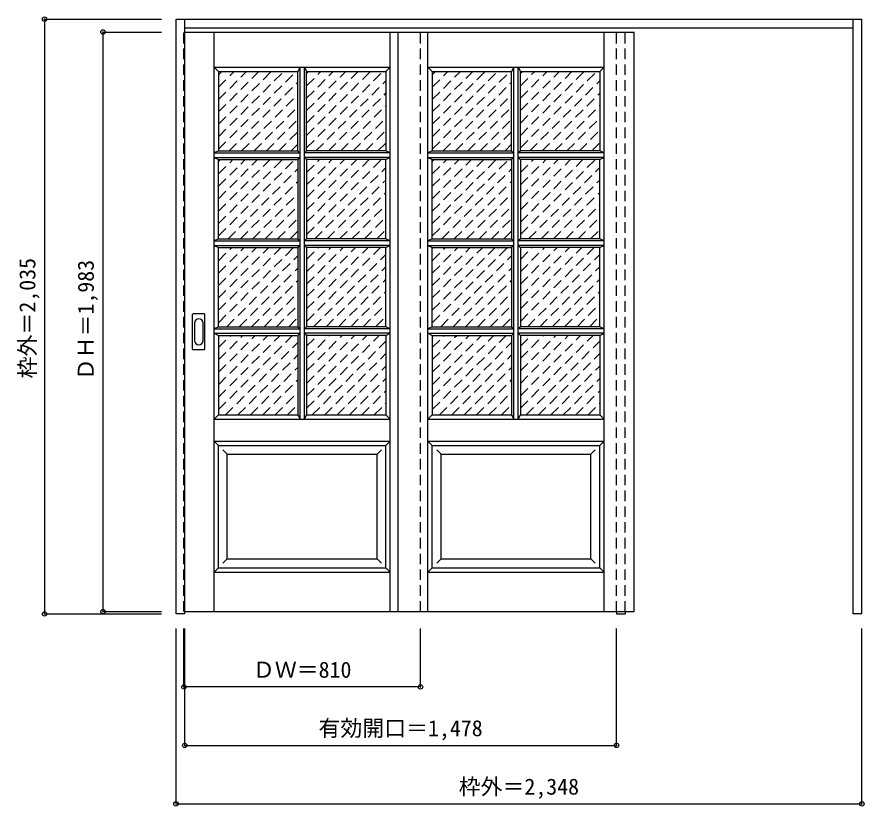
# Model space of a CAD drawing. Units: millimetres, scale not verified. Extents: x -1304 to 1596, y -1763 to 937.
import ezdxf
from ezdxf.enums import TextEntityAlignment as Align

# ---------------------------------------------------------------- set-up
doc = ezdxf.new("R2010")
doc.units = ezdxf.units.MM
doc.header["$LTSCALE"] = 30
doc.header["$PDMODE"] = 32
doc.header["$PDSIZE"] = 15
doc.linetypes.add('DASHED1', pattern=[1.8, 1.2, -0.6])
doc.layers.add('0-0', color=4, linetype='Continuous')
doc.layers.add('0-1_寸法', color=7, linetype='Continuous')
doc.styles.add('ＭＳ ゴシック', font='')
doc.styles.get('ＭＳ ゴシック').set_extended_font_data('MS Gothic')

msp = doc.modelspace()

# ---------------------------------------------------------------- linework, layer by layer
at = {"layer": '0-0', "color": 3}
for p, q in [((-759.66, 929.33), (1588.34, 929.33)), ((-729.66, -1105.67), (-729.66, 929.33)), ((1558.34, -1105.67), (1558.34, 929.33)), ((1588.34, -1105.67), (1588.34, 929.33)), ((-729.66, 899.33), (1558.34, 899.33)), ((-729.66, 885.33), (809.34, 885.33)), ((-0.66, 885.33), (-0.66, -1097.67)), ((-614.16, 750.33), (-342.66, 750.33)), ((-342.66, 478.83), (-342.66, 750.33)), ((-312.66, 478.83), (-312.66, 750.33)), ((-312.66, 750.33), (-41.16, 750.33)), ((117.84, 750.33), (389.34, 750.33)), ((389.34, 478.83), (389.34, 750.33)), ((419.34, 478.83), (419.34, 750.33)), ((419.34, 750.33), (690.84, 750.33)), ((-614.16, 177.83), (-614.16, 448.83)), ((-614.16, 448.83), (-342.66, 448.83)), ((-342.66, 448.83), (-342.66, 177.83)), ((-312.66, 448.83), (-312.66, 177.83)), ((-41.16, 448.83), (-312.66, 448.83)), ((-41.16, 177.83), (-41.16, 448.83)), ((117.84, 177.83), (117.84, 448.83)), ((117.84, 448.83), (389.34, 448.83)), ((389.34, 448.83), (389.34, 177.83)), ((419.34, 448.83), (419.34, 177.83)), ((690.84, 448.83), (419.34, 448.83)), ((690.84, 177.83), (690.84, 448.83)), ((-614.16, 177.83), (-342.66, 177.83)), ((-41.16, 177.83), (-312.66, 177.83)), ((117.84, 177.83), (389.34, 177.83)), ((690.84, 177.83), (419.34, 177.83)), ((-614.16, -123.17), (-614.16, 147.83)), ((-614.16, 147.83), (-342.66, 147.83)), ((-342.66, 147.83), (-342.66, -123.17)), ((-312.66, 147.83), (-312.66, -123.17)), ((-41.16, 147.83), (-312.66, 147.83)), ((-41.16, -123.17), (-41.16, 147.83)), ((117.84, -123.17), (117.84, 147.83)), ((117.84, 147.83), (389.34, 147.83)), ((389.34, 147.83), (389.34, -123.17)), ((419.34, 147.83), (419.34, -123.17)), ((690.84, 147.83), (419.34, 147.83)), ((690.84, -123.17), (690.84, 147.83)), ((-702.66, -199.67), (-702.66, -80.67)), ((-662.16, -79.17), (-701.16, -79.17)), ((-660.66, -199.67), (-660.66, -80.67)), ((-614.16, -123.17), (-342.66, -123.17)), ((-41.16, -123.17), (-312.66, -123.17)), ((117.84, -123.17), (389.34, -123.17)), ((690.84, -123.17), (419.34, -123.17)), ((-614.16, -153.17), (-614.16, -424.67)), ((-614.16, -153.17), (-342.66, -153.17)), ((-342.66, -153.17), (-342.66, -424.67)), ((-41.16, -153.17), (-312.66, -153.17)), ((-41.16, -153.17), (-41.16, -424.67)), ((117.84, -153.17), (117.84, -424.67)), ((117.84, -153.17), (389.34, -153.17)), ((389.34, -153.17), (389.34, -424.67)), ((690.84, -153.17), (419.34, -153.17)), ((690.84, -153.17), (690.84, -424.67)), ((-701.16, -201.17), (-662.16, -201.17)), ((-614.16, -424.67), (-342.66, -424.67)), ((117.84, -424.67), (389.34, -424.67)), ((-614.16, -529.67), (-41.16, -529.67)), ((-614.16, -947.67), (-614.16, -529.67)), ((-41.16, -947.67), (-41.16, -529.67)), ((117.84, -529.67), (690.84, -529.67)), ((117.84, -947.67), (117.84, -529.67)), ((690.84, -947.67), (690.84, -529.67)), ((-614.16, -947.67), (-41.16, -947.67)), ((117.84, -947.67), (690.84, -947.67)), ((748.34, -1097.67), (748.34, -1105.67)), ((778.34, -1097.67), (778.34, -1105.67)), ((748.34, -1105.67), (778.34, -1105.67)), ((1588.34, -1105.67), (1558.34, -1105.67))]:
    msp.add_line(p, q, dxfattribs=at)
at = {"layer": '0-0', "linetype": 'DASHED1'}
for p, q in [((748.34, -1097.67), (748.34, 899.33)), ((778.34, -1097.67), (778.34, 899.33)), ((-732.66, 885.33), (-729.66, 885.33)), ((-732.66, -1097.67), (-732.66, 885.33)), ((77.34, -1097.67), (77.34, 885.33)), ((-614.16, 484.59), (-348.43, 750.33)), ((-614.16, 527.02), (-390.85, 750.33)), ((-614.16, 569.45), (-433.28, 750.33)), ((-614.16, 611.87), (-475.7, 750.33)), ((-614.16, 654.3), (-518.13, 750.33)), ((-614.16, 696.73), (-560.56, 750.33)), ((-614.16, 739.15), (-602.98, 750.33)), ((-312.66, 489.11), (-51.44, 750.33)), ((-312.66, 531.53), (-93.87, 750.33)), ((-312.66, 573.96), (-136.29, 750.33)), ((-312.66, 616.39), (-178.72, 750.33)), ((-312.66, 658.81), (-221.15, 750.33)), ((-312.66, 701.24), (-263.57, 750.33)), ((-312.66, 743.67), (-306, 750.33)), ((117.84, 484.59), (383.57, 750.33)), ((117.84, 527.02), (341.15, 750.33)), ((117.84, 569.45), (298.72, 750.33)), ((117.84, 611.87), (256.3, 750.33)), ((117.84, 654.3), (213.87, 750.33)), ((117.84, 696.73), (171.44, 750.33)), ((117.84, 739.15), (129.02, 750.33)), ((419.34, 489.11), (680.56, 750.33)), ((419.34, 531.53), (638.13, 750.33)), ((419.34, 573.96), (595.71, 750.33)), ((419.34, 616.39), (553.28, 750.33)), ((419.34, 658.81), (510.85, 750.33)), ((419.34, 701.24), (468.43, 750.33)), ((419.34, 743.67), (426, 750.33)), ((-577.5, 478.83), (-342.66, 713.67)), ((-280.51, 478.83), (-41.16, 718.18)), ((154.5, 478.83), (389.34, 713.67)), ((451.49, 478.83), (690.84, 718.18)), ((-535.07, 478.83), (-342.66, 671.24)), ((-238.09, 478.83), (-41.16, 675.76)), ((196.93, 478.83), (389.34, 671.24)), ((493.91, 478.83), (690.84, 675.76)), ((-492.65, 478.83), (-342.66, 628.81)), ((-195.66, 478.83), (-41.16, 633.33)), ((239.35, 478.83), (389.34, 628.81)), ((536.34, 478.83), (690.84, 633.33)), ((-450.22, 478.83), (-342.66, 586.39)), ((-153.23, 478.83), (-41.16, 590.9)), ((281.78, 478.83), (389.34, 586.39)), ((578.77, 478.83), (690.84, 590.9)), ((-407.79, 478.83), (-342.66, 543.96)), ((-110.81, 478.83), (-41.16, 548.48)), ((324.21, 478.83), (389.34, 543.96)), ((621.19, 478.83), (690.84, 548.48)), ((-365.37, 478.83), (-342.66, 501.53)), ((-68.38, 478.83), (-41.16, 506.05)), ((366.63, 478.83), (389.34, 501.53)), ((663.62, 478.83), (690.84, 506.05)), ((-614.16, 187.61), (-352.94, 448.83)), ((-614.16, 230.03), (-395.37, 448.83)), ((-614.16, 272.46), (-437.79, 448.83)), ((-614.16, 314.89), (-480.22, 448.83)), ((-614.16, 357.31), (-522.65, 448.83)), ((-614.16, 399.74), (-565.07, 448.83)), ((-614.16, 442.17), (-607.5, 448.83)), ((-312.66, 192.12), (-55.96, 448.83)), ((-312.66, 234.55), (-98.38, 448.83)), ((-312.66, 276.98), (-140.81, 448.83)), ((-312.66, 319.4), (-183.23, 448.83)), ((-312.66, 361.83), (-225.66, 448.83)), ((-312.66, 404.26), (-268.09, 448.83)), ((-312.66, 446.68), (-310.51, 448.83)), ((117.84, 187.61), (379.06, 448.83)), ((117.84, 230.03), (336.63, 448.83)), ((117.84, 272.46), (294.21, 448.83)), ((117.84, 314.89), (251.78, 448.83)), ((117.84, 357.31), (209.35, 448.83)), ((117.84, 399.74), (166.93, 448.83)), ((117.84, 442.17), (124.5, 448.83)), ((419.34, 192.12), (676.04, 448.83)), ((419.34, 234.55), (633.62, 448.83)), ((419.34, 276.98), (591.19, 448.83)), ((419.34, 319.4), (548.77, 448.83)), ((419.34, 361.83), (506.34, 448.83)), ((419.34, 404.26), (463.91, 448.83)), ((419.34, 446.68), (421.49, 448.83)), ((-581.51, 177.83), (-342.66, 416.68)), ((-284.53, 177.83), (-41.16, 421.2)), ((150.49, 177.83), (389.34, 416.68)), ((447.47, 177.83), (690.84, 421.2)), ((-242.1, 177.83), (-41.16, 378.77)), ((489.9, 177.83), (690.84, 378.77)), ((-539.09, 177.83), (-342.66, 374.26)), ((192.91, 177.83), (389.34, 374.26)), ((-496.66, 177.83), (-342.66, 331.83)), ((-199.68, 177.83), (-41.16, 336.34)), ((235.34, 177.83), (389.34, 331.83)), ((532.32, 177.83), (690.84, 336.34)), ((-157.25, 177.83), (-41.16, 293.92)), ((574.75, 177.83), (690.84, 293.92)), ((-454.23, 177.83), (-342.66, 289.4)), ((277.77, 177.83), (389.34, 289.4)), ((-411.81, 177.83), (-342.66, 246.98)), ((-114.82, 177.83), (-41.16, 251.49)), ((320.19, 177.83), (389.34, 246.98)), ((617.18, 177.83), (690.84, 251.49)), ((-369.38, 177.83), (-342.66, 204.55)), ((-72.4, 177.83), (-41.16, 209.06)), ((362.62, 177.83), (389.34, 204.55)), ((659.6, 177.83), (690.84, 209.06)), ((-614.16, -109.38), (-356.96, 147.83)), ((-614.16, -66.95), (-399.38, 147.83)), ((-614.16, -24.52), (-441.81, 147.83)), ((-614.16, 17.9), (-484.23, 147.83)), ((-614.16, 60.33), (-526.66, 147.83)), ((-614.16, 102.76), (-569.09, 147.83)), ((-614.16, 145.18), (-611.51, 147.83)), ((-312.66, -104.86), (-59.97, 147.83)), ((-312.66, -62.44), (-102.4, 147.83)), ((-312.66, -20.01), (-144.82, 147.83)), ((-312.66, 22.42), (-187.25, 147.83)), ((-312.66, 64.84), (-229.68, 147.83)), ((-312.66, 107.27), (-272.1, 147.83)), ((117.84, -109.38), (375.04, 147.83)), ((117.84, -66.95), (332.62, 147.83)), ((117.84, -24.52), (290.19, 147.83)), ((117.84, 17.9), (247.77, 147.83)), ((117.84, 60.33), (205.34, 147.83)), ((117.84, 102.76), (162.91, 147.83)), ((117.84, 145.18), (120.49, 147.83)), ((419.34, -104.86), (672.03, 147.83)), ((419.34, -62.44), (629.6, 147.83)), ((419.34, -20.01), (587.18, 147.83)), ((419.34, 22.42), (544.75, 147.83)), ((419.34, 64.84), (502.32, 147.83)), ((419.34, 107.27), (459.9, 147.83)), ((-585.53, -123.17), (-342.66, 119.7)), ((-288.54, -123.17), (-41.16, 124.21)), ((146.47, -123.17), (389.34, 119.7)), ((443.46, -123.17), (690.84, 124.21)), ((-543.1, -123.17), (-342.66, 77.27)), ((-246.12, -123.17), (-41.16, 81.79)), ((188.9, -123.17), (389.34, 77.27)), ((485.88, -123.17), (690.84, 81.79)), ((-500.68, -123.17), (-342.66, 34.84)), ((-203.69, -123.17), (-41.16, 39.36)), ((231.32, -123.17), (389.34, 34.84)), ((528.31, -123.17), (690.84, 39.36)), ((-458.25, -123.17), (-342.66, -7.58)), ((-161.27, -123.17), (-41.16, -3.07)), ((273.75, -123.17), (389.34, -7.58)), ((570.73, -123.17), (690.84, -3.07)), ((-415.82, -123.17), (-342.66, -50.01)), ((-118.84, -123.17), (-41.16, -45.49)), ((316.18, -123.17), (389.34, -50.01)), ((613.16, -123.17), (690.84, -45.49)), ((-373.4, -123.17), (-342.66, -92.44)), ((-76.41, -123.17), (-41.16, -87.92)), ((358.6, -123.17), (389.34, -92.44)), ((655.59, -123.17), (690.84, -87.92)), ((-614.16, -406.36), (-360.97, -153.17)), ((-614.16, -363.94), (-403.4, -153.17)), ((-614.16, -321.51), (-445.82, -153.17)), ((-614.16, -279.08), (-488.25, -153.17)), ((-614.16, -236.66), (-530.68, -153.17)), ((-614.16, -194.23), (-573.1, -153.17)), ((-312.66, -401.85), (-63.99, -153.17)), ((-312.66, -359.42), (-106.41, -153.17)), ((-312.66, -316.99), (-148.84, -153.17)), ((-312.66, -274.57), (-191.27, -153.17)), ((-312.66, -232.14), (-233.69, -153.17)), ((-312.66, -189.71), (-276.12, -153.17)), ((-293.06, -424.67), (-41.16, -172.77)), ((117.84, -406.36), (371.03, -153.17)), ((117.84, -363.94), (328.6, -153.17)), ((117.84, -321.51), (286.18, -153.17)), ((117.84, -279.08), (243.75, -153.17)), ((117.84, -236.66), (201.32, -153.17)), ((117.84, -194.23), (158.9, -153.17)), ((419.34, -401.85), (668.01, -153.17)), ((419.34, -359.42), (625.59, -153.17)), ((419.34, -316.99), (583.16, -153.17)), ((419.34, -274.57), (540.73, -153.17)), ((419.34, -232.14), (498.31, -153.17)), ((419.34, -189.71), (455.88, -153.17)), ((438.94, -424.67), (690.84, -172.77)), ((-590.04, -424.67), (-342.66, -177.29)), ((141.96, -424.67), (389.34, -177.29)), ((-547.62, -424.67), (-342.66, -219.71)), ((-250.63, -424.67), (-41.16, -215.2)), ((184.38, -424.67), (389.34, -219.71)), ((481.37, -424.67), (690.84, -215.2)), ((-208.21, -424.67), (-41.16, -257.63)), ((523.79, -424.67), (690.84, -257.63)), ((-505.19, -424.67), (-342.66, -262.14)), ((226.81, -424.67), (389.34, -262.14)), ((-462.77, -424.67), (-342.66, -304.57)), ((-165.78, -424.67), (-41.16, -300.05)), ((269.23, -424.67), (389.34, -304.57)), ((566.22, -424.67), (690.84, -300.05)), ((-420.34, -424.67), (-342.66, -346.99)), ((-123.35, -424.67), (-41.16, -342.48)), ((311.66, -424.67), (389.34, -346.99)), ((608.65, -424.67), (690.84, -342.48)), ((-377.91, -424.67), (-342.66, -389.42)), ((-80.93, -424.67), (-41.16, -384.9)), ((354.09, -424.67), (389.34, -389.42)), ((651.07, -424.67), (690.84, -384.9)), ((-729.66, -1097.67), (-732.66, -1097.67))]:
    msp.add_line(p, q, dxfattribs=at)
at = {"layer": '0-0', "color": 7}
for p, q in [((-629.16, -1097.67), (-629.16, 885.33)), ((-26.16, -1097.67), (-26.16, 885.33)), ((102.84, -1097.67), (102.84, 885.33)), ((705.84, -1097.67), (705.84, 885.33)), ((-629.16, 765.33), (-26.16, 765.33)), ((-629.16, 765.33), (-614.16, 750.33)), ((-335.16, 765.33), (-342.66, 750.33)), ((-335.16, -439.67), (-335.16, 765.33)), ((-320.16, -439.67), (-320.16, 765.33)), ((-320.16, 765.33), (-312.66, 750.33)), ((-26.16, 765.33), (-41.16, 750.33)), ((102.84, 765.33), (705.84, 765.33)), ((102.84, 765.33), (117.84, 750.33)), ((396.84, 765.33), (389.34, 750.33)), ((396.84, -439.67), (396.84, 765.33)), ((411.84, -439.67), (411.84, 765.33)), ((411.84, 765.33), (419.34, 750.33)), ((705.84, 765.33), (690.84, 750.33)), ((-614.16, 478.83), (-629.16, 471.33)), ((-629.16, 471.33), (-335.16, 471.33)), ((-342.66, 478.83), (-335.16, 471.33)), ((-312.66, 478.83), (-320.16, 471.33)), ((-26.16, 471.33), (-320.16, 471.33)), ((-26.16, 471.33), (-41.16, 478.83)), ((117.84, 478.83), (102.84, 471.33)), ((102.84, 471.33), (396.84, 471.33)), ((389.34, 478.83), (396.84, 471.33)), ((419.34, 478.83), (411.84, 471.33)), ((705.84, 471.33), (411.84, 471.33)), ((705.84, 471.33), (690.84, 478.83)), ((-629.16, 456.33), (-614.16, 448.83)), ((-629.16, 456.33), (-335.16, 456.33)), ((-335.16, 456.33), (-342.66, 448.83)), ((-320.16, 456.33), (-312.66, 448.83)), ((-26.16, 456.33), (-320.16, 456.33)), ((-41.16, 448.83), (-26.16, 456.33)), ((102.84, 456.33), (117.84, 448.83)), ((102.84, 456.33), (396.84, 456.33)), ((396.84, 456.33), (389.34, 448.83)), ((411.84, 456.33), (419.34, 448.83)), ((705.84, 456.33), (411.84, 456.33)), ((690.84, 448.83), (705.84, 456.33)), ((-614.16, 177.83), (-629.16, 170.33)), ((-342.66, 177.83), (-335.16, 170.33)), ((-312.66, 177.83), (-320.16, 170.33)), ((-26.16, 170.33), (-41.16, 177.83)), ((117.84, 177.83), (102.84, 170.33)), ((389.34, 177.83), (396.84, 170.33)), ((419.34, 177.83), (411.84, 170.33)), ((705.84, 170.33), (690.84, 177.83)), ((-629.16, 170.33), (-335.16, 170.33)), ((-629.16, 155.33), (-614.16, 147.83)), ((-629.16, 155.33), (-335.16, 155.33)), ((-335.16, 155.33), (-342.66, 147.83)), ((-26.16, 170.33), (-320.16, 170.33)), ((-320.16, 155.33), (-312.66, 147.83)), ((-26.16, 155.33), (-320.16, 155.33)), ((-41.16, 147.83), (-26.16, 155.33)), ((102.84, 170.33), (396.84, 170.33)), ((102.84, 155.33), (117.84, 147.83)), ((102.84, 155.33), (396.84, 155.33)), ((396.84, 155.33), (389.34, 147.83)), ((705.84, 170.33), (411.84, 170.33)), ((411.84, 155.33), (419.34, 147.83)), ((705.84, 155.33), (411.84, 155.33)), ((690.84, 147.83), (705.84, 155.33)), ((-696.66, -110.57), (-696.66, -169.77)), ((-666.66, -169.77), (-666.66, -110.57)), ((-614.16, -123.17), (-629.16, -130.67)), ((-629.16, -130.67), (-335.16, -130.67)), ((-342.66, -123.17), (-335.16, -130.67)), ((-312.66, -123.17), (-320.16, -130.67)), ((-26.16, -130.67), (-320.16, -130.67)), ((-26.16, -130.67), (-41.16, -123.17)), ((117.84, -123.17), (102.84, -130.67)), ((102.84, -130.67), (396.84, -130.67)), ((389.34, -123.17), (396.84, -130.67)), ((419.34, -123.17), (411.84, -130.67)), ((705.84, -130.67), (411.84, -130.67)), ((705.84, -130.67), (690.84, -123.17)), ((-629.16, -145.67), (-614.16, -153.17)), ((-629.16, -145.67), (-335.16, -145.67)), ((-335.16, -145.67), (-342.66, -153.17)), ((-320.16, -145.67), (-312.66, -153.17)), ((-26.16, -145.67), (-320.16, -145.67)), ((-41.16, -153.17), (-26.16, -145.67)), ((102.84, -145.67), (117.84, -153.17)), ((102.84, -145.67), (396.84, -145.67)), ((396.84, -145.67), (389.34, -153.17)), ((411.84, -145.67), (419.34, -153.17)), ((705.84, -145.67), (411.84, -145.67)), ((690.84, -153.17), (705.84, -145.67)), ((-614.16, -424.67), (-629.16, -439.67)), ((-342.66, -424.67), (-335.16, -439.67)), ((-320.16, -439.67), (-312.66, -424.67)), ((-41.16, -424.67), (-26.16, -439.67)), ((117.84, -424.67), (102.84, -439.67)), ((389.34, -424.67), (396.84, -439.67)), ((411.84, -439.67), (419.34, -424.67)), ((690.84, -424.67), (705.84, -439.67)), ((-629.16, -439.67), (-26.16, -439.67)), ((102.84, -439.67), (705.84, -439.67)), ((-629.16, -514.67), (-614.16, -529.67)), ((-629.16, -514.67), (-26.16, -514.67)), ((-26.16, -514.67), (-41.16, -529.67)), ((102.84, -514.67), (117.84, -529.67)), ((102.84, -514.67), (705.84, -514.67)), ((705.84, -514.67), (690.84, -529.67)), ((-599.16, -544.67), (-584.16, -559.67)), ((-56.16, -544.67), (-71.16, -559.67)), ((132.84, -544.67), (147.84, -559.67)), ((675.84, -544.67), (660.84, -559.67)), ((-584.16, -917.67), (-584.16, -559.67)), ((-584.16, -559.67), (-71.16, -559.67)), ((-71.16, -917.67), (-71.16, -559.67)), ((147.84, -917.67), (147.84, -559.67)), ((147.84, -559.67), (660.84, -559.67)), ((660.84, -917.67), (660.84, -559.67)), ((-584.16, -917.67), (-599.16, -932.67)), ((-584.16, -917.67), (-71.16, -917.67)), ((-71.16, -917.67), (-56.16, -932.67)), ((147.84, -917.67), (132.84, -932.67)), ((147.84, -917.67), (660.84, -917.67)), ((660.84, -917.67), (675.84, -932.67)), ((-614.16, -947.67), (-629.16, -962.67)), ((-41.16, -947.67), (-26.16, -962.67)), ((117.84, -947.67), (102.84, -962.67)), ((690.84, -947.67), (705.84, -962.67)), ((-629.16, -962.67), (-26.16, -962.67)), ((102.84, -962.67), (705.84, -962.67))]:
    msp.add_line(p, q, dxfattribs=at)
at = {"layer": '0-0', "color": 3}
for points in [[(-729.66, -1105.67), (-759.66, -1105.67), (-759.66, 929.33)], [(-729.66, -1097.67), (809.34, -1097.67), (809.34, 885.33)], [(-614.16, 750.33), (-614.16, 478.83), (-342.66, 478.83)], [(-41.16, 750.33), (-41.16, 478.83), (-312.66, 478.83)], [(117.84, 750.33), (117.84, 478.83), (389.34, 478.83)], [(690.84, 750.33), (690.84, 478.83), (419.34, 478.83)], [(-312.66, -153.17), (-312.66, -424.67), (-41.16, -424.67)], [(419.34, -153.17), (419.34, -424.67), (690.84, -424.67)]]:
    msp.add_lwpolyline(points, dxfattribs=at)
for centre, start, end in [((-701.16, -80.67), 90, 180), ((-662.16, -80.67), 0, 90), ((-701.16, -199.67), 180, 270), ((-662.16, -199.67), 270, 0)]:
    msp.add_arc(centre, 1.5, start, end, dxfattribs=at)
at = {"layer": '0-0', "color": 7}
for centre, start, end in [((-681.66, -110.57), 0, 180), ((-681.66, -169.77), 180, 0)]:
    msp.add_arc(centre, 15, start, end, dxfattribs=at)
at = {"layer": '0-1_寸法', "color": 4}
for p, q in [((-1209.66, 929.33), (-809.66, 929.33)), ((-1209.66, 929.33), (-1209.66, -1105.67)), ((-1009.66, 885.33), (-1009.66, -1097.67)), ((-1009.66, 885.33), (-809.66, 885.33)), ((-1009.66, -1097.67), (-809.66, -1097.67)), ((-1209.66, -1105.67), (-809.66, -1105.67)), ((-759.66, -1755.67), (-759.66, -1155.67)), ((-732.66, -1355.67), (-732.66, -1155.67)), ((-729.66, -1555.67), (-729.66, -1155.67)), ((77.34, -1355.67), (77.34, -1155.67)), ((748.34, -1555.67), (748.34, -1155.67)), ((1588.34, -1755.67), (1588.34, -1155.67)), ((77.34, -1355.67), (-732.66, -1355.67)), ((-729.66, -1555.67), (748.34, -1555.67)), ((-759.66, -1755.67), (1588.34, -1755.67))]:
    msp.add_line(p, q, dxfattribs=at)
at = {"layer": '0-1_寸法'}
for p in [(-1209.66, 929.33), (-1009.66, 885.33), (-1209.66, -1105.67), (-1009.66, -1097.67), (-732.66, -1355.67), (77.34, -1355.67), (-729.66, -1555.67), (748.34, -1555.67), (-759.66, -1755.67), (1588.34, -1755.67)]:
    msp.add_point(p, dxfattribs=at)

# ---------------------------------------------------------------- texts
at = {"layer": '0-1_寸法', "style": 'ＭＳ ゴシック'}
for s, p in [('枠外＝2,035', (-1224.66, -299.92)), ('ＤＨ＝1,983', (-1024.66, -306.42))]:
    msp.add_text(s, height=54.99, rotation=90, dxfattribs=at).set_placement(p, align=Align.BOTTOM_LEFT)
for s, p in [('ＤＷ＝810', (-496.41, -1340.67)), ('有効開口＝1,478', (-271.91, -1540.67)), ('枠外＝2,348', (208.09, -1740.67))]:
    msp.add_text(s, height=54.99, dxfattribs=at).set_placement(p, align=Align.BOTTOM_LEFT)

doc.saveas('drawing.dxf')
